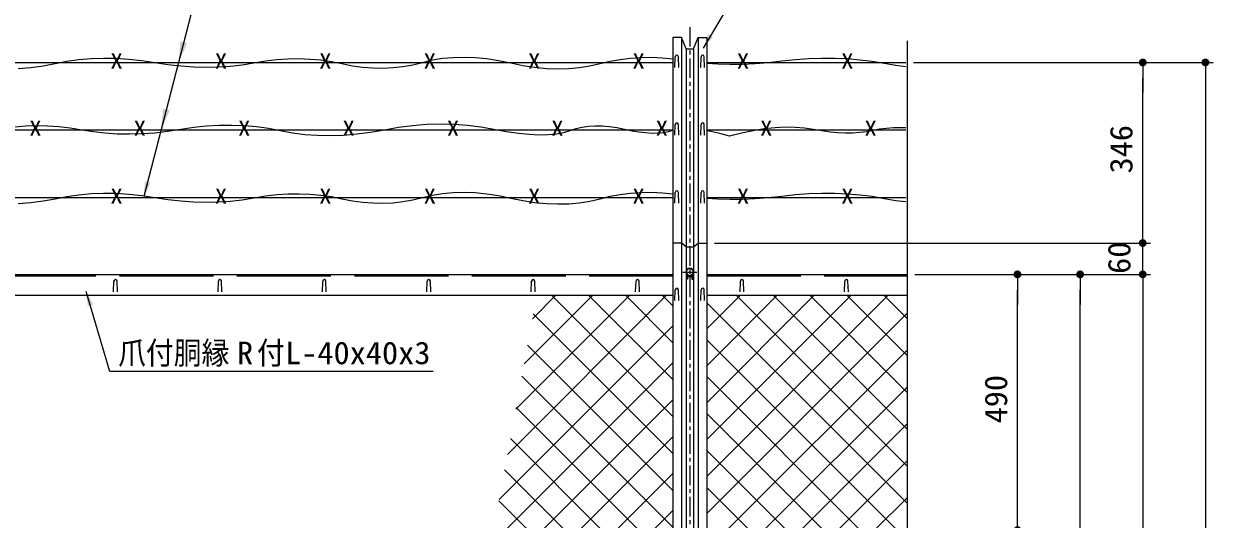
# Model space of a CAD drawing. Units: millimetres, scale not verified. Extents: x -4455 to 4455, y -3150 to 3150.
# Drawn here: x -2783 to -505, y 668 to 1617 of the extents above; entities that cross this region are included whole.
import ezdxf
from ezdxf.enums import TextEntityAlignment as Align

# ---------------------------------------------------------------- set-up
doc = ezdxf.new("R2010")
doc.units = ezdxf.units.MM
doc.header["$LTSCALE"] = 30
doc.linetypes.add('DASHED', pattern=[7.5, 6, -1.5])
doc.linetypes.add('USER1', pattern=[2, 1.25, -0.25, 0.25, -0.25])
for name, color, linetype, lineweight in [('0-1_SUNPOU', 1, 'Continuous', 18), ('0-2_6文字', 3, 'Continuous', 9), ('0-4_1部材', 3, 'Continuous', 18), ('0-5_8部品', 7, 'Continuous', 9), ('0-8_中心線', 1, 'USER1', 18), ('0-9_5寸法', 1, 'Continuous', 18), ('0-A_2網', 4, 'Continuous', 18)]:
    doc.layers.add(name, color=color, linetype=linetype, lineweight=lineweight)
doc.styles.add('ＭＳ ゴシック', font='')
doc.styles.get('ＭＳ ゴシック').set_extended_font_data('MS Gothic')

# ---------------------------------------------------------------- blocks, each defined once
blk = doc.blocks.new('M1')
at = {"layer": '0-1_SUNPOU'}
blk.add_line((-7.5, 0), (-57.86, 0), dxfattribs=at)
for points in [[(0, 0), (-7.5, 0), (-7.44, 0.94)], [(0, 0), (-7.44, -0.94), (-7.5, 0)], [(0, 0), (-7.44, 0.94), (-7.26, 1.87)], [(0, 0), (-7.26, -1.87), (-7.44, -0.94)], [(0, 0), (-7.26, 1.87), (-6.97, 2.76)], [(0, 0), (-6.97, -2.76), (-7.26, -1.87)], [(0, 0), (-6.97, 2.76), (-6.57, 3.61)], [(0, 0), (-6.57, -3.61), (-6.97, -2.76)], [(0, 0), (-6.57, 3.61), (-6.07, 4.41)], [(0, 0), (-6.07, -4.41), (-6.57, -3.61)], [(0, 0), (-6.07, 4.41), (-5.47, 5.13)], [(0, 0), (-5.47, -5.13), (-6.07, -4.41)], [(0, 0), (-5.47, 5.13), (-4.78, 5.78)], [(0, 0), (-4.78, -5.78), (-5.47, -5.13)], [(0, 0), (-4.78, 5.78), (-4.02, 6.33)], [(0, 0), (-4.02, -6.33), (-4.78, -5.78)], [(0, 0), (-4.02, 6.33), (-3.19, 6.79)], [(0, 0), (-3.19, -6.79), (-4.02, -6.33)], [(0, 0), (-3.19, 6.79), (-2.32, 7.13)], [(0, 0), (-2.32, -7.13), (-3.19, -6.79)], [(0, 0), (-2.32, 7.13), (-1.41, 7.37)], [(0, 0), (-1.41, -7.37), (-2.32, -7.13)], [(0, 0), (-1.41, 7.37), (-0.47, 7.49)], [(0, 0), (-0.47, -7.49), (-1.41, -7.37)], [(0, 0), (-0.47, 7.49), (0.47, 7.49)], [(0, 0), (0.47, -7.49), (-0.47, -7.49)], [(0, 0), (0.47, 7.49), (1.41, 7.37)], [(0, 0), (1.41, 7.37), (2.32, 7.13)], [(0, 0), (2.32, 7.13), (3.19, 6.79)], [(0, 0), (3.19, 6.79), (4.02, 6.33)], [(0, 0), (4.02, 6.33), (4.78, 5.78)], [(0, 0), (4.78, 5.78), (5.47, 5.13)], [(0, 0), (5.47, 5.13), (6.07, 4.41)], [(0, 0), (6.07, 4.41), (6.57, 3.61)], [(0, 0), (6.57, 3.61), (6.97, 2.76)], [(0, 0), (6.97, 2.76), (7.26, 1.87)], [(0, 0), (7.26, 1.87), (7.44, 0.94)], [(0, 0), (7.44, 0.94), (7.5, 0)], [(0, 0), (1.41, -7.37), (0.47, -7.49)], [(0, 0), (2.32, -7.13), (1.41, -7.37)], [(0, 0), (3.19, -6.79), (2.32, -7.13)], [(0, 0), (4.02, -6.33), (3.19, -6.79)], [(0, 0), (4.78, -5.78), (4.02, -6.33)], [(0, 0), (5.47, -5.13), (4.78, -5.78)], [(0, 0), (6.07, -4.41), (5.47, -5.13)], [(0, 0), (6.57, -3.61), (6.07, -4.41)], [(0, 0), (6.97, -2.76), (6.57, -3.61)], [(0, 0), (7.26, -1.87), (6.97, -2.76)], [(0, 0), (7.44, -0.94), (7.26, -1.87)], [(0, 0), (7.5, 0), (7.44, -0.94)]]:
    blk.add_solid(points, dxfattribs=at)

msp = doc.modelspace()

# ---------------------------------------------------------------- linework, layer by layer
at = {"layer": '0-2_6文字', "color": 7}
for points in [[(-1065.65, 1720.21), (-1393.44, 1720.21), (-1481.82, 1569.93)], [(-1735.82, 1671.46), (-2453.58, 1671.46), (-2553.26, 1285.75)], [(-1999.14, 950.54), (-2618.51, 950.54), (-2663.86, 1103.79)]]:
    msp.add_lwpolyline(points, dxfattribs=at)
for points in [[(-1482.84, 1568.2), (-1472.12, 1596.7), (-1463.14, 1591.42)], [(-2553.76, 1283.81), (-2551.29, 1314.16), (-2541.21, 1311.55)], [(-2664.43, 1105.7), (-2650.92, 1078.42), (-2660.91, 1075.46)]]:
    msp.add_solid(points, dxfattribs=at)
at = {"layer": '0-2_6文字', "color": 1}
for points in [[(-2470.43, 1579.63), (-2483.34, 1582.96), (-2486.89, 1542.57)], [(-2503.73, 1450.78), (-2516.63, 1454.11), (-2520.19, 1413.72)]]:
    msp.add_solid(points, dxfattribs=at)
at = {"layer": '0-4_1部材', "color": 7, "lineweight": 9}
for p, q in [((-1540.15, 1590.28), (-1540.15, -618.43)), ((-1491.65, 1590.28), (-1475.15, 1590.28)), ((-1475.15, 1590.28), (-1475.15, -618.43)), ((-1514.65, 1189.33), (-1500.65, 1189.33)), ((-1500.65, 1189.33), (-1491.65, 1196.57)), ((-1491.65, 1196.57), (-1475.15, 1196.57)), ((-3275.15, 1136.57), (-1540.15, 1136.57)), ((-1475.15, 1136.57), (-1091.49, 1136.57)), ((-3275.15, 1096.57), (-1540.15, 1096.57)), ((-1475.15, 1096.57), (-1091.49, 1096.57))]:
    msp.add_line(p, q, dxfattribs=at)
at = {"layer": '0-4_1部材'}
for p, q in [((-1523.65, 1590.28), (-1523.65, -618.43)), ((-1491.65, 1590.28), (-1491.65, -618.43)), ((-1536.14, 1533.01), (-1535.39, 1553.51)), ((-1528.64, 1533.01), (-1529.39, 1553.51)), ((-1514.65, 1568.57), (-1514.65, -618.43)), ((-1500.65, 1568.57), (-1500.65, -618.43)), ((-1486.66, 1533.01), (-1485.91, 1553.51)), ((-1479.16, 1533.01), (-1479.91, 1553.51)), ((-1536.14, 1403.1), (-1535.39, 1423.6)), ((-1528.64, 1403.1), (-1529.39, 1423.6)), ((-1486.66, 1403.1), (-1485.91, 1423.6)), ((-1479.16, 1403.1), (-1479.91, 1423.6)), ((-1536.14, 1273.2), (-1535.39, 1293.7)), ((-1528.64, 1273.2), (-1529.39, 1293.7)), ((-1486.66, 1273.2), (-1485.91, 1293.7)), ((-1479.16, 1273.2), (-1479.91, 1293.7)), ((-2611.4, 1103.07), (-2610.65, 1123.57)), ((-2603.9, 1103.07), (-2604.65, 1123.57)), ((-2411.4, 1103.07), (-2410.65, 1123.57)), ((-2403.9, 1103.07), (-2404.65, 1123.57)), ((-2211.4, 1103.07), (-2210.65, 1123.57)), ((-2203.9, 1103.07), (-2204.65, 1123.57)), ((-2011.4, 1103.07), (-2010.65, 1123.57)), ((-2003.9, 1103.07), (-2004.65, 1123.57)), ((-1811.4, 1103.07), (-1810.65, 1123.57)), ((-1803.9, 1103.07), (-1804.65, 1123.57)), ((-1611.4, 1103.07), (-1610.65, 1123.57)), ((-1603.9, 1103.07), (-1604.65, 1123.57)), ((-1411.4, 1103.07), (-1410.65, 1123.57)), ((-1403.9, 1103.07), (-1404.65, 1123.57)), ((-1211.4, 1103.07), (-1210.65, 1123.57)), ((-1203.9, 1103.07), (-1204.65, 1123.57))]:
    msp.add_line(p, q, dxfattribs=at)
at = {"layer": '0-4_1部材', "color": 4}
msp.add_line((-1091.49, 1584.27), (-1091.49, 343.41), dxfattribs=at)
at = {"layer": '0-4_1部材', "color": 1}
for p, q in [((-1560.69, 1551.73), (-1540.15, 1549.78)), ((-3275.15, 1542.57), (-1540.15, 1542.57)), ((-1475.15, 1542.57), (-1093.95, 1542.57)), ((-3275.15, 1413.72), (-1540.15, 1413.72)), ((-1475.15, 1413.72), (-1093.95, 1413.72)), ((-3275.15, 1283.81), (-1540.15, 1283.81)), ((-1560.69, 1292.97), (-1540.15, 1291.02)), ((-1475.15, 1283.81), (-1093.95, 1283.81))]:
    msp.add_line(p, q, dxfattribs=at)
at = {"layer": '0-4_1部材', "color": 1, "linetype": 'DASHED'}
for p, q in [((-3275.15, 1133.57), (-1540.15, 1133.57)), ((-1475.15, 1133.57), (-1091.49, 1133.57))]:
    msp.add_line(p, q, dxfattribs=at)
at = {"layer": '0-4_1部材', "color": 7, "lineweight": 9}
for points in [[(-1514.65, 1568.78), (-1523.65, 1590.28), (-1540.15, 1590.28)], [(-1514.65, 1568.78), (-1500.65, 1568.78), (-1491.65, 1590.28)], [(-1514.65, 1189.33), (-1523.65, 1196.57), (-1540.15, 1196.57)]]:
    msp.add_lwpolyline(points, dxfattribs=at)
at = {"layer": '0-4_1部材', "color": 1}
for points in [[(-2793.98, 1531.21), (-2769.94, 1532.95), (-2746.48, 1536), (-2723.59, 1540.35), (-2700.82, 1544.75), (-2677.73, 1547.99), (-2654.32, 1550.05), (-2630.58, 1550.93), (-2606.51, 1550.64), (-2582.12, 1549.18), (-2557.41, 1546.55), (-2532.37, 1542.74), (-2507.35, 1538.88), (-2482.72, 1536.1), (-2458.45, 1534.39), (-2434.56, 1533.75), (-2411.05, 1534.19), (-2387.91, 1535.7), (-2365.14, 1538.29)], [(-2365.14, 1538.29), (-2342.75, 1541.94), (-2320.69, 1545.59), (-2298.9, 1548.14), (-2277.38, 1549.58), (-2256.15, 1549.93), (-2235.18, 1549.18), (-2214.49, 1547.34), (-2194.08, 1544.39), (-2173.94, 1540.35), (-2154.02, 1536.36), (-2134.29, 1533.6), (-2114.72, 1532.07), (-2095.33, 1531.76), (-2076.12, 1532.67), (-2057.08, 1534.8), (-2038.21, 1538.16), (-2019.53, 1542.74), (-2000.61, 1547.27), (-1981.07, 1550.46), (-1960.91, 1552.31), (-1940.12, 1552.83), (-1918.7, 1552.01), (-1896.66, 1549.86), (-1874, 1546.37), (-1850.71, 1541.54), (-1827.38, 1536.72), (-1804.61, 1533.23), (-1782.38, 1531.08), (-1760.7, 1530.26), (-1739.58, 1530.78), (-1719, 1532.63), (-1698.97, 1535.82), (-1679.5, 1540.35), (-1660.19, 1544.99), (-1640.69, 1548.53), (-1620.99, 1550.98), (-1601.09, 1552.33), (-1580.99, 1552.58), (-1560.69, 1551.73)], [(-1475.15, 1541.18), (-1454.03, 1539.81), (-1430.86, 1539.22), (-1407.01, 1539.49), (-1382.49, 1540.62), (-1357.28, 1542.61), (-1331.41, 1545.45), (-1305.4, 1548.25), (-1279.83, 1550.08), (-1254.68, 1550.96), (-1229.95, 1550.88), (-1205.66, 1549.84), (-1181.79, 1547.84), (-1158.34, 1544.88), (-1135.33, 1540.97), (-1112.75, 1537.15), (-1093.95, 1534.88)], [(-2268.83, 1407.15), (-2291.72, 1411.49), (-2314.48, 1415.9), (-2337.57, 1419.13), (-2360.99, 1421.19), (-2384.73, 1422.08), (-2408.79, 1421.79), (-2433.18, 1420.33), (-2457.89, 1417.7), (-2482.93, 1413.89), (-2507.95, 1410.03), (-2532.59, 1407.25), (-2556.85, 1405.54), (-2580.74, 1404.9), (-2604.26, 1405.34), (-2627.4, 1406.85), (-2650.16, 1409.43), (-2672.55, 1413.09), (-2694.62, 1416.74), (-2716.4, 1419.28), (-2737.92, 1420.73), (-2759.16, 1421.08), (-2780.12, 1420.33), (-2800.81, 1418.48)], [(-1540.15, 1411.97), (-1548.92, 1409.4), (-1558.31, 1407.7), (-1568.57, 1406.81), (-1579.68, 1406.71), (-1591.66, 1407.42), (-1604.5, 1408.93), (-1618.19, 1411.24), (-1632.75, 1414.35), (-1647.5, 1417.37), (-1661.77, 1419.43), (-1675.56, 1420.5), (-1688.88, 1420.61), (-1701.71, 1419.74), (-1714.07, 1417.9), (-1725.95, 1415.08), (-1737.36, 1411.29), (-1749.4, 1407.6), (-1763.2, 1405.07), (-1778.75, 1403.72), (-1796.06, 1403.52), (-1815.12, 1404.5), (-1835.94, 1406.64), (-1858.52, 1409.95), (-1882.85, 1414.43), (-1908.19, 1418.83), (-1933.77, 1421.93), (-1959.6, 1423.72), (-1985.68, 1424.21), (-2012.01, 1423.39), (-2038.59, 1421.26), (-2065.42, 1417.83), (-2092.5, 1413.09), (-2119.42, 1408.35), (-2145.76, 1404.9), (-2171.52, 1402.75), (-2196.71, 1401.91), (-2221.32, 1402.35), (-2245.36, 1404.1), (-2268.83, 1407.15)], [(-1093.95, 1417.28), (-1102.78, 1417.47), (-1117.2, 1417.14), (-1130.95, 1416.13), (-1144.03, 1414.45), (-1156.44, 1412.1), (-1168.79, 1409.78), (-1181.7, 1408.19), (-1195.17, 1407.35), (-1209.2, 1407.24), (-1223.8, 1407.87), (-1238.95, 1409.23), (-1254.67, 1411.34), (-1270.94, 1414.18), (-1287.94, 1416.78), (-1305.83, 1418.19), (-1324.61, 1418.39), (-1344.28, 1417.39), (-1364.83, 1415.18), (-1386.28, 1411.77), (-1408.61, 1407.16), (-1431.83, 1401.34)], [(-1431.83, 1401.34), (-1450.18, 1406.36), (-1467.16, 1410.31), (-1475.15, 1411.8)], [(-2793.98, 1272.45), (-2769.94, 1274.2), (-2746.48, 1277.24), (-2723.59, 1281.59), (-2700.82, 1286), (-2677.73, 1289.23), (-2654.32, 1291.29), (-2630.58, 1292.18), (-2606.51, 1291.89), (-2582.12, 1290.43), (-2557.41, 1287.79), (-2532.37, 1283.99), (-2507.35, 1280.13), (-2482.72, 1277.34), (-2458.45, 1275.63), (-2434.56, 1275), (-2411.05, 1275.43), (-2387.91, 1276.94), (-2365.14, 1279.53)], [(-2365.14, 1279.53), (-2342.75, 1283.19), (-2320.69, 1286.83), (-2298.9, 1289.38), (-2277.38, 1290.83), (-2256.15, 1291.18), (-2235.18, 1290.43), (-2214.49, 1288.58), (-2194.08, 1285.63), (-2173.94, 1281.59), (-2154.02, 1277.61), (-2134.29, 1274.85), (-2114.72, 1273.31), (-2095.33, 1273), (-2076.12, 1273.91), (-2057.08, 1276.05), (-2038.21, 1279.4), (-2019.53, 1283.99), (-2000.61, 1288.51), (-1981.07, 1291.7), (-1960.91, 1293.55), (-1940.12, 1294.07), (-1918.7, 1293.26), (-1896.66, 1291.1), (-1874, 1287.61), (-1850.71, 1282.79), (-1827.38, 1277.96), (-1804.61, 1274.47), (-1782.38, 1272.32), (-1760.7, 1271.5), (-1739.58, 1272.02), (-1719, 1273.87), (-1698.97, 1277.06), (-1679.5, 1281.59), (-1660.19, 1286.23), (-1640.69, 1289.78), (-1620.99, 1292.23), (-1601.09, 1293.57), (-1580.99, 1293.82), (-1560.69, 1292.97)], [(-1475.15, 1282.42), (-1454.03, 1281.06), (-1430.86, 1280.47), (-1407.01, 1280.74), (-1382.49, 1281.86), (-1357.28, 1283.85), (-1331.41, 1286.7), (-1305.4, 1289.49), (-1279.83, 1291.33), (-1254.68, 1292.2), (-1229.95, 1292.12), (-1205.66, 1291.08), (-1181.79, 1289.09), (-1158.34, 1286.13), (-1135.33, 1282.21), (-1112.75, 1278.39), (-1093.95, 1276.12)]]:
    msp.add_lwpolyline(points, dxfattribs=at)
at = {"layer": '0-4_1部材'}
for centre in [(-1532.39, 1553.51), (-1482.91, 1553.51), (-1532.39, 1423.6), (-1482.91, 1423.6), (-1532.39, 1293.7), (-1482.91, 1293.7), (-2607.65, 1123.57), (-2407.65, 1123.57), (-2207.65, 1123.57), (-2007.65, 1123.57), (-1807.65, 1123.57), (-1607.65, 1123.57), (-1407.65, 1123.57), (-1207.65, 1123.57)]:
    msp.add_arc(centre, 3, 0, 180, dxfattribs=at)
at = {"layer": '0-5_8部品', "color": 1, "linetype": 'USER1', "lineweight": 18}
msp.add_line((-1521.08, 1141.02), (-1494.2, 1141.02), dxfattribs=at)
at = {"layer": '0-5_8部品'}
for p, q in [((-1513.9, 1138.26), (-1513.9, 1127.34)), ((-1513.08, 1136.84), (-1513.9, 1136.84)), ((-1511.9, 1132.34), (-1513.9, 1132.34)), ((-1511.9, 1132.57), (-1503.4, 1132.57)), ((-1503.4, 1134.8), (-1503.4, 1127.34)), ((-1503.4, 1132.34), (-1501.4, 1132.34)), ((-1503.4, 1127.34), (-1501.4, 1127.34)), ((-1502.23, 1136.84), (-1501.4, 1136.84)), ((-1501.4, 1138.26), (-1501.4, 1127.34)), ((-1536.17, 1086.41), (-1535.42, 1106.91)), ((-1528.67, 1086.41), (-1529.42, 1106.91)), ((-1486.63, 1086.41), (-1485.88, 1106.91)), ((-1479.13, 1086.41), (-1479.88, 1106.91))]:
    msp.add_line(p, q, dxfattribs=at)
at = {"layer": '0-5_8部品', "color": 3, "lineweight": 18}
msp.add_lwpolyline([(-1499.81, 1141.02), (-1503.73, 1147.81), (-1511.57, 1147.81), (-1515.49, 1141.02), (-1511.57, 1134.23), (-1503.73, 1134.23)], close=True, dxfattribs=at)
at = {"layer": '0-5_8部品'}
msp.add_lwpolyline([(-1511.9, 1134.8), (-1511.9, 1127.34), (-1513.9, 1127.34)], dxfattribs=at)
at = {"layer": '0-5_8部品', "color": 3, "lineweight": 18}
msp.add_circle((-1507.65, 1141.02), 6.8, dxfattribs=at)
at = {"layer": '0-5_8部品'}
for centre in [(-1532.42, 1106.91), (-1482.88, 1106.91)]:
    msp.add_arc(centre, 3, 0, 180, dxfattribs=at)
at = {"layer": '0-8_中心線'}
msp.add_line((-1507.65, 1610.38), (-1507.65, -641.27), dxfattribs=at)
at = {"layer": '0-9_5寸法'}
for p, q in [((-1078.95, 1542.57), (-504.92, 1542.57)), ((-1076.49, 1542.57), (-624.92, 1542.57)), ((-639.92, 1226.57), (-639.92, 1512.57)), ((-519.92, 1512.57), (-519.92, -333.43)), ((-639.92, 1226.57), (-639.92, 1256.57)), ((-1460.15, 1196.57), (-624.92, 1196.57)), ((-1460.15, 1196.57), (-624.92, 1196.57)), ((-639.92, 1136.57), (-639.92, 1196.57)), ((-1076.49, 1136.57), (-624.92, 1136.57)), ((-1076.49, 1136.57), (-864.92, 1136.57)), ((-1076.49, 1136.57), (-624.92, 1136.57)), ((-1076.49, 1136.57), (-744.92, 1136.57)), ((-1076.49, 1136.57), (-864.92, 1136.57)), ((-1076.49, 1136.57), (-624.92, 1136.57)), ((-879.92, 676.57), (-879.92, 1106.57)), ((-759.92, -303.43), (-759.92, 1106.57)), ((-639.92, 1106.57), (-639.92, 1076.57)), ((-639.92, 1106.57), (-639.92, -333.43))]:
    msp.add_line(p, q, dxfattribs=at)
at = {"layer": '0-A_2網'}
for p, q in [((-1856.89, 791.73), (-1552.06, 1096.57)), ((-1840.97, 878.37), (-1622.77, 1096.57)), ((-1825.04, 965.01), (-1693.48, 1096.57)), ((-1809.11, 1051.65), (-1764.19, 1096.57)), ((-1540.15, 864.24), (-1772.48, 1096.57)), ((-1540.15, 934.95), (-1701.76, 1096.57)), ((-1540.15, 1005.67), (-1631.05, 1096.57)), ((-1540.15, 1076.38), (-1560.34, 1096.57)), ((-1475.15, 1032.06), (-1410.64, 1096.57)), ((-1475.15, 961.34), (-1339.93, 1096.57)), ((-1475.15, 890.63), (-1269.22, 1096.57)), ((-1475.15, 819.92), (-1198.51, 1096.57)), ((-1475.15, 749.21), (-1127.8, 1096.57)), ((-1091.49, 769.13), (-1418.92, 1096.57)), ((-1091.49, 839.84), (-1348.21, 1096.57)), ((-1091.49, 910.55), (-1277.5, 1096.57)), ((-1091.49, 981.26), (-1206.79, 1096.57)), ((-1091.49, 1051.98), (-1136.08, 1096.57)), ((-1091.49, 698.42), (-1475.15, 1082.09)), ((-1540.15, 793.53), (-1807.43, 1060.81)), ((-1475.15, 678.5), (-1091.49, 1062.17)), ((-1872.82, 705.1), (-1540.15, 1037.77)), ((-1110.34, 646.57), (-1475.15, 1011.38)), ((-1540.15, 722.82), (-1818.41, 1001.08)), ((-1436.38, 646.57), (-1091.49, 991.46)), ((-1860.64, 646.57), (-1540.15, 967.06)), ((-1540.15, 652.11), (-1829.39, 941.35)), ((-1181.05, 646.57), (-1475.15, 940.67)), ((-1365.66, 646.57), (-1091.49, 920.75)), ((-1789.93, 646.57), (-1540.15, 896.34)), ((-1605.32, 646.57), (-1840.37, 881.62)), ((-1251.76, 646.57), (-1475.15, 869.95)), ((-1294.95, 646.57), (-1091.49, 850.03)), ((-1676.03, 646.57), (-1851.35, 821.89)), ((-1719.22, 646.57), (-1540.15, 825.63)), ((-1322.48, 646.57), (-1475.15, 799.24)), ((-1224.24, 646.57), (-1091.49, 779.32)), ((-1746.74, 646.57), (-1862.33, 762.16)), ((-1648.51, 646.57), (-1540.15, 754.92)), ((-1153.53, 646.57), (-1091.49, 708.61)), ((-1817.45, 646.57), (-1873.31, 702.43)), ((-1577.8, 646.57), (-1540.15, 684.21))]:
    msp.add_line(p, q, dxfattribs=at)
msp.add_lwpolyline([(-1091.49, 344.87), (-1393.19, 646.57), (-1475.15, 728.53)], dxfattribs=at)

# ---------------------------------------------------------------- block references
at = {"layer": '0-9_5寸法'}
for p, rotation in [((-639.92, 1542.57), 90), ((-519.92, 1542.57), 90), ((-639.92, 1196.57), 270), ((-639.92, 1196.57), 270), ((-879.92, 1136.57), 90), ((-759.92, 1136.57), 90), ((-639.92, 1136.57), 90), ((-639.92, 1136.57), 90), ((-879.92, 646.57), 270)]:
    msp.add_blockref('M1', p, dxfattribs=dict(at, rotation=rotation))

# ---------------------------------------------------------------- texts
at = {"layer": '0-2_6文字', "style": 'ＭＳ ゴシック'}
for s, width, p in [('爪付胴縁  付', 0.9, (-2602.57, 951.46)), ('R', 1.05, (-2375.15, 951.46)), ('L-40x40x3', 1.05, (-2282.95, 951.46))]:
    msp.add_text(s, height=43.33, dxfattribs=dict(at, width=width)).set_placement(p, align=Align.BOTTOM_LEFT)
at = {"layer": '0-4_1部材', "color": 1, "style": 'ＭＳ ゴシック', "width": 1.2}
for p in [(-2617.48, 1522.29), (-2417.48, 1522.29), (-2217.48, 1522.29), (-2017.48, 1522.29), (-1817.48, 1522.29), (-1617.48, 1522.29), (-1417.48, 1522.29), (-1217.48, 1522.29), (-2772.96, 1393.44), (-2572.96, 1393.44), (-2372.96, 1393.44), (-2172.96, 1393.44), (-1972.96, 1393.44), (-1772.96, 1393.44), (-1572.96, 1393.44), (-1372.96, 1393.44), (-1172.96, 1393.44), (-2617.48, 1263.54), (-2417.48, 1263.54), (-2217.48, 1263.54), (-2017.48, 1263.54), (-1817.48, 1263.54), (-1617.48, 1263.54), (-1417.48, 1263.54), (-1217.48, 1263.54)]:
    msp.add_text('X', height=28.81, dxfattribs=at).set_placement(p, align=Align.BOTTOM_LEFT)
at = {"layer": '0-9_5寸法', "color": 3, "style": 'ＭＳ ゴシック', "width": 1.05}
for s, p in [('346', (-646.59, 1329.82)), ('60', (-650.55, 1137.45)), ('490', (-886.59, 851.07))]:
    msp.add_text(s, height=43.33, rotation=90, dxfattribs=at).set_placement(p, align=Align.BOTTOM_LEFT)

doc.saveas('drawing.dxf')
